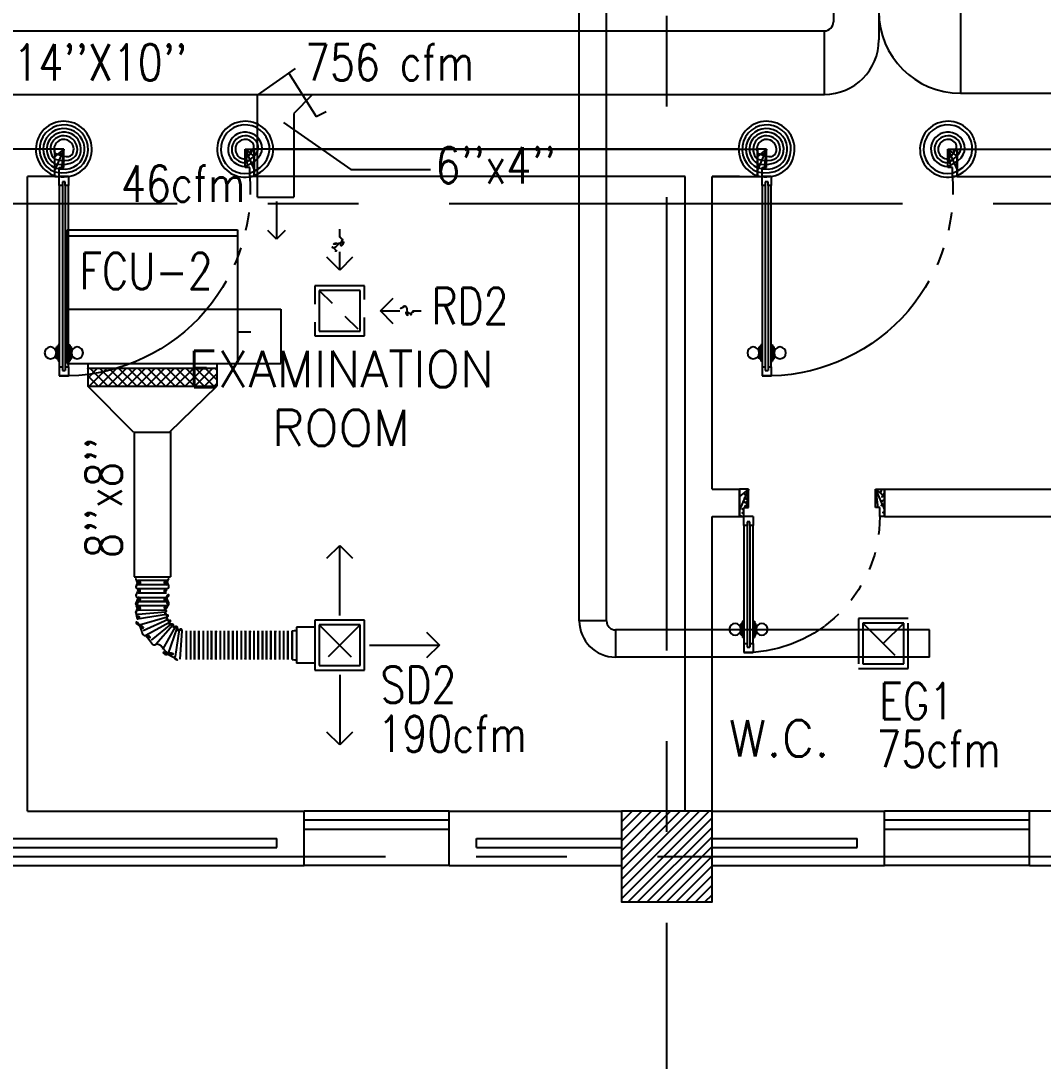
# Model space of a CAD drawing. Extents: x 417866230.2 to 417866327.8, y 43498045.5 to 43498135.4.
# Drawn here: x 417866263.43 to 417866269.07, y 43498061.97 to 43498067.71 of the extents above; entities that cross this region are included whole.
import ezdxf
from ezdxf.enums import TextEntityAlignment as Align

# ---------------------------------------------------------------- set-up
doc = ezdxf.new("R2010")
doc.units = 0
doc.header["$MEASUREMENT"] = 0
doc.linetypes.add('CENTERX2', pattern=[4, 2.5, -0.5, 0.5, -0.5])
doc.linetypes.add('HIDDEN', pattern=[0.375, 0.25, -0.125])
doc.layers.get('0').update_dxf_attribs({"linetype": 'CONTINUOUS'})
for name, color, linetype in [('AXES', 11, 'CENTERX2'), ('COL', 9, 'CONTINUOUS'), ('DOOR', 9, 'CONTINUOUS'), ('DUCT', 6, 'CONTINUOUS'), ('EXDUCT', 10, 'CONTINUOUS'), ('FCU', 6, 'CONTINUOUS'), ('HAT', 12, 'CONTINUOUS'), ('INSUL', 9, 'CONTINUOUS'), ('M-AC-FLEX', 3, 'CONTINUOUS'), ('M-EGU.', 2, 'CONTINUOUS'), ('RM-NAME', 9, 'CONTINUOUS'), ('SCD', 2, 'CONTINUOUS'), ('WALL', 4, 'CONTINUOUS'), ('WIN', 9, 'CONTINUOUS')]:
    doc.layers.add(name, color=color, linetype=linetype)
doc.styles.add('ROMANS', font='ROMANS.shx', dxfattribs={"width": 0.6})

# ---------------------------------------------------------------- blocks, each defined once
blk = doc.blocks.new('*X100')
at = {"color": 0}
for p, q in [((49339.2, 10678.2), (49822.1, 11161)), ((49339.2, 10731.2), (49769, 11161)), ((49339.2, 10784.2), (49716, 11161)), ((49339.2, 10837.3), (49663, 11161)), ((49339.2, 10890.3), (49609.9, 11161)), ((49339.2, 10943.3), (49556.9, 11161)), ((49339.2, 10996.4), (49503.9, 11161)), ((49339.2, 11049.4), (49450.8, 11161)), ((49339.2, 11102.4), (49397.8, 11161)), ((49339.2, 11155.5), (49344.8, 11161)), ((49375.1, 10661), (49839.2, 11125.1)), ((49428.1, 10661), (49839.2, 11072.1)), ((49481.2, 10661), (49839.2, 11019.1)), ((49534.2, 10661), (49839.2, 10966)), ((49587.2, 10661), (49839.2, 10913)), ((49640.3, 10661), (49839.2, 10860)), ((49693.3, 10661), (49839.2, 10806.9)), ((49746.3, 10661), (49839.2, 10753.9)), ((49799.4, 10661), (49839.2, 10700.9))]:
    blk.add_line(p, q, dxfattribs=at)
blk = doc.blocks.new('COL50')
at = {"layer": 'COL'}
blk.add_lwpolyline([(-250, 250), (-250, -250), (250, -250), (250, 250)], close=True, dxfattribs=at)
blk = doc.blocks.new('RM1')
at = {"layer": 'RM-NAME', "style": 'ROMANS'}
for tag, p in [('ROOMNAME1', (0, 323.8)), ('ROOMNAME2', (0, 0))]:
    blk.add_attdef(tag, text='', height=200, dxfattribs=at).set_placement(p, align=Align.MIDDLE)
blk = doc.blocks.new('A$C74DC60CF')
at = {"layer": 'DOOR', "color": 0, "linetype": 'ByBlock'}
for p, q in [((80.9, 1200), (80.9, 1250)), ((130.9, 1250), (80.9, 1250)), ((80.9, 1250), (130.9, 1250)), ((97.9, 1200), (97.9, 1220)), ((97.9, 1220), (113.9, 1220)), ((113.9, 1200), (113.9, 1220)), ((130.9, 1200), (130.9, 1250)), ((64.7, 1155), (64.7, 1090.2)), ((73.7, 1155), (64.7, 1155)), ((73.7, 1077.6), (73.7, 1167.6)), ((80.9, 1167.6), (73.7, 1167.6)), ((73.7, 1155), (73.7, 1090.2)), ((80.9, 1200), (97.9, 1200)), ((113.9, 1200), (130.9, 1200)), ((130.9, 1167.6), (138.1, 1167.6)), ((138.1, 1077.6), (138.1, 1167.6)), ((138.1, 1155), (138.1, 1090.2)), ((138.1, 1155), (147.1, 1155)), ((147.1, 1155), (147.1, 1090.2)), ((73.7, 1090.2), (64.7, 1090.2)), ((138.1, 1090.2), (147.1, 1090.2)), ((80.9, 1077.6), (73.7, 1077.6)), ((130.9, 1077.6), (138.1, 1077.6)), ((97.9, 200), (80.9, 200)), ((80.9, 200), (80.9, 150)), ((97.9, 180), (97.9, 200)), ((113.9, 180), (97.9, 180)), ((130.9, 200), (113.9, 200)), ((113.9, 200), (113.9, 180)), ((130.9, 150), (130.9, 200)), ((55.9, 150), (55.9, 0)), ((55.9, 150), (80.9, 150)), ((130.9, 150), (80.9, 150)), ((80.9, 150), (80.9, 100)), ((1130.9, 150), (1130.9, 100)), ((1155.9, 150), (1130.9, 150)), ((1155.9, 150), (1155.9, 0)), ((1155.9, 0), (1155.9, 150)), ((80.9, 100), (105.9, 100)), ((105.9, 100), (105.9, 0)), ((1130.9, 100), (1105.9, 100)), ((1105.9, 100), (1105.9, 0)), ((105.9, 0), (55.9, 0)), ((1105.9, 0), (1155.9, 0))]:
    blk.add_line(p, q, dxfattribs=at)
at = {"layer": 'DOOR', "linetype": 'ByBlock'}
for p, q in [((80.9, 200), (80.9, 1200)), ((97.9, 200), (97.9, 1200)), ((113.9, 200), (113.9, 1200)), ((130.9, 1200), (130.9, 200))]:
    blk.add_line(p, q, dxfattribs=at)
at = {"layer": 'DOOR', "color": 9, "linetype": 'ByBlock'}
for p, q in [((105.9, 0), (55.9, 113.7)), ((105.9, 0), (92.6, 100)), ((1105.9, 0), (1155.9, 113.7)), ((1105.9, 0), (1119.3, 100)), ((105.9, 0), (55.9, 40.1)), ((1105.9, 0), (1155.9, 40.1))]:
    blk.add_line(p, q, dxfattribs=at)
at = {"layer": 'DOOR', "color": 0, "linetype": 'ByBlock'}
for centre in [(32.4, 1122.6), (179.5, 1122.6)]:
    blk.add_circle(centre, 32.4, dxfattribs=at)
at = {"layer": 'DOOR', "linetype": 'HIDDEN', "ltscale": 0.5}
blk.add_arc((105.9, 222.7), 1027.6, 355.9414, 91.39409, dxfattribs=at)
at = {"layer": 'DOOR', "color": 9, "linetype": 'ByBlock'}
for centre, radius, start, end in [((105.9, 0), 154.4, 103.71423, 108.89471), ((105.9, 0), 134.4, 100.71998, 111.84015), ((1105.9, 0), 134.4, 68.15985, 79.28002), ((1105.9, 0), 154.4, 71.10529, 76.28577), ((105.9, 0), 114.4, 102.62257, 115.91616), ((105.9, 0), 94.4, 90, 121.98181), ((105.9, 0), 74.4, 90, 132.22357), ((1105.9, 0), 94.4, 58.01819, 90), ((1105.9, 0), 74.4, 47.77643, 90), ((105.9, 0), 54.4, 90, 156.79262), ((105.9, 0), 34.4, 90, 180), ((105.9, 0), 14.4, 90, 180), ((1105.9, 0), 54.4, 23.20738, 90), ((1105.9, 0), 34.4, 0, 90), ((1105.9, 0), 14.4, 0, 90)]:
    blk.add_arc(centre, radius, start, end, dxfattribs=at)
blk = doc.blocks.new('DOOR80')
at = {"layer": 'DOOR', "color": 7, "linetype": 'ByBlock'}
for p, q in [((-150, 800), (0, 800)), ((-150, 800), (-150, 775)), ((0, 800), (-150, 800)), ((-150, 775), (-100, 775)), ((0, 750), (-113.7, 800)), ((-100, 775), (-100, 750)), ((0, 750), (-100, 763.4)), ((-100, 750), (0, 750)), ((0, 750), (-40.1, 800)), ((0, 750), (0, 800)), ((-849.6, 75), (-899.6, 75)), ((-899.6, 75), (-899.6, 25)), ((-899.6, 25), (-899.6, 75)), ((-849.6, 58), (-869.6, 58)), ((-869.6, 42), (-869.6, 58)), ((-849.6, 58), (-849.6, 75)), ((-727.2, 82.2), (-817.2, 82.2)), ((-817.2, 75), (-817.2, 82.2)), ((-804.6, 91.2), (-739.8, 91.2)), ((-804.6, 82.2), (-804.6, 91.2)), ((-804.6, 82.2), (-739.8, 82.2)), ((-739.8, 82.2), (-739.8, 91.2)), ((-727.2, 75), (-727.2, 82.2)), ((-150, 75), (-200, 75)), ((-200, 75), (-200, 58)), ((-200, 58), (-180, 58)), ((-180, 58), (-180, 42)), ((-150, 75), (-150, 25)), ((-849.6, 25), (-899.6, 25)), ((-849.6, 42), (-869.6, 42)), ((-849.6, 25), (-849.6, 42)), ((-817.2, 25), (-817.2, 17.8)), ((-727.2, 17.8), (-817.2, 17.8)), ((-804.6, 17.8), (-739.8, 17.8)), ((-804.6, 17.8), (-804.6, 8.8)), ((-804.6, 8.8), (-739.8, 8.8)), ((-739.8, 17.8), (-739.8, 8.8)), ((-727.2, 25), (-727.2, 17.8)), ((-180, 42), (-200, 42)), ((-200, 42), (-200, 25)), ((-200, 25), (-150, 25)), ((-150, 25), (-100, 25)), ((-150, 0), (-150, 25)), ((0, 0), (-150, 0)), ((0, 50), (-113.7, 0)), ((-100, 25), (-100, 50)), ((0, 50), (-100, 36.6)), ((-100, 50), (0, 50)), ((0, 50), (-40.1, 0)), ((0, 50), (0, 0))]:
    blk.add_line(p, q, dxfattribs=at)
at = {"layer": 'DOOR', "linetype": 'ByBlock'}
for p, q in [((-849.6, 75), (-200, 75)), ((-200, 58), (-849.6, 58)), ((-200, 42), (-849.6, 42)), ((-200, 25), (-849.6, 25))]:
    blk.add_line(p, q, dxfattribs=at)
at = {"layer": 'DOOR', "color": 7, "linetype": 'ByBlock'}
for centre in [(-772.2, 123.5), (-772.2, -23.5)]:
    blk.add_circle(centre, 32.4, dxfattribs=at)
at = {"layer": 'DOOR', "linetype": 'HIDDEN', "ltscale": 0.5}
blk.add_arc((-149.1, 22.7), 752.3, 90.06946, 176.0204, dxfattribs=at)
at = {"layer": 'DOOR', "color": 7, "linetype": 'ByBlock'}
for centre, radius, start, end in [((0, 750), 154.4, 161.10529, 166.28577), ((0, 750), 134.4, 158.15985, 169.28002), ((0, 750), 94.4, 148.01819, 180), ((0, 750), 74.4, 137.77643, 180), ((0, 750), 54.4, 113.20738, 180), ((0, 750), 34.4, 90, 180), ((0, 750), 14.4, 90, 180), ((0, 50), 154.4, 193.71423, 198.89471), ((0, 50), 134.4, 190.71998, 201.84015), ((0, 50), 114.4, 192.62257, 205.91616), ((0, 50), 94.4, 180, 211.98181), ((0, 50), 74.4, 180, 222.22357), ((0, 50), 54.4, 180, 246.79262), ((0, 50), 34.4, 180, 270), ((0, 50), 14.4, 180, 270)]:
    blk.add_arc(centre, radius, start, end, dxfattribs=at)
blk = doc.blocks.new('9RCD')
at = {"color": 2}
blk.add_line((0, 407), (0, 450), dxfattribs=at)
at = {"layer": 'M-EGU.'}
for p, q in [((0, 225), (-70.7, 295.7)), ((0, 225), (0, 331.9)), ((70.7, 295.7), (0, 225)), ((-295.7, 70.7), (-225, 0)), ((112.5, 112.5), (-112.5, 112.5)), ((-112.5, 112.5), (-112.5, -112.5)), ((112.5, -112.5), (112.5, 112.5)), ((-225, 0), (-326.1, 0)), ((-225, 0), (-295.7, -70.7)), ((-112.5, -112.5), (112.5, -112.5))]:
    blk.add_line(p, q, dxfattribs=at)
at = {"layer": 'M-EGU.', "linetype": 'HIDDEN'}
for p, q in [((137.5, 137.5), (-137.5, 137.5)), ((-137.5, 137.5), (-137.5, -137.5)), ((137.5, -137.5), (137.5, 137.5)), ((-112.5, -112.5), (112.5, 112.5)), ((-137.5, -137.5), (137.5, -137.5))]:
    blk.add_line(p, q, dxfattribs=at)
at = {"layer": 'M-EGU.', "color": 2}
blk.add_line((-405.7, 0), (-450, 0), dxfattribs=at)
blk.add_lwpolyline([(0, 407, -0.187862), (18.4, 395.6, -0.202645), (23.4, 376.1, -0.616915), (-1.7, 368, 0.668708), (-25.3, 358.4, 0.194285), (-18.2, 340.4, 0.186051), (0, 331.9)], format="xyb", dxfattribs=at)
at = {"layer": 'M-EGU.'}
blk.add_lwpolyline([(-405.7, 0, -0.1324), (-394.5, 16.1, -0.15664), (-379.1, 22.4, -0.736612), (-366.5, -9, 0.774232), (-352.6, -39.4, 0.203349), (-331.5, -25.7, 0.193808), (-326.1, 0)], format="xyb", dxfattribs=at)
blk = doc.blocks.new('*X118')
at = {"color": 0}
for p, q in [((23911.7, -1650.2), (23966, -1595.9)), ((23911.7, -1597.2), (23912.9, -1595.9)), ((23919, -1695.9), (24019, -1595.9)), ((24022.8, -1695.9), (23922.8, -1595.9)), ((23972, -1695.9), (24072, -1595.9)), ((24075.9, -1695.9), (23975.9, -1595.9)), ((24025.1, -1695.9), (24125.1, -1595.9)), ((24128.9, -1695.9), (24028.9, -1595.9)), ((24078.1, -1695.9), (24178.1, -1595.9)), ((24181.9, -1695.9), (24081.9, -1595.9)), ((24131.1, -1695.9), (24231.1, -1595.9)), ((24235, -1695.9), (24135, -1595.9)), ((24184.2, -1695.9), (24284.2, -1595.9)), ((24288, -1695.9), (24188, -1595.9)), ((24237.2, -1695.9), (24337.2, -1595.9)), ((24341, -1695.9), (24241, -1595.9)), ((24290.2, -1695.9), (24390.2, -1595.9)), ((24394.1, -1695.9), (24294.1, -1595.9)), ((24343.3, -1695.9), (24443.3, -1595.9)), ((24447.1, -1695.9), (24347.1, -1595.9)), ((24396.3, -1695.9), (24496.3, -1595.9)), ((24500.1, -1695.9), (24400.1, -1595.9)), ((24449.3, -1695.9), (24549.3, -1595.9)), ((24553.2, -1695.9), (24453.2, -1595.9)), ((24502.4, -1695.9), (24602.4, -1595.9)), ((24606.2, -1695.9), (24506.2, -1595.9)), ((24623.7, -1660.4), (24559.2, -1595.9)), ((24623.7, -1607.4), (24612.3, -1595.9)), ((23969.8, -1695.9), (23911.7, -1637.8)), ((24555.4, -1695.9), (24623.7, -1627.6)), ((23916.8, -1695.9), (23911.7, -1690.9)), ((24608.4, -1695.9), (24623.7, -1680.7))]:
    blk.add_line(p, q, dxfattribs=at)
blk = doc.blocks.new('WAP12')
at = {"color": 6}
for p, q in [((-558.8, 528.5), (381.2, 528.5)), ((-558.8, 528.5), (-558.8, -208.5)), ((381.2, 528.5), (381.2, -208.5)), ((-558.8, 91.5), (381.2, 91.5)), ((-558.8, -208.5), (381.2, -208.5))]:
    blk.add_line(p, q, dxfattribs=at)
at = {"color": 3}
for p, q in [((-558.8, 496.5), (381.2, 496.5)), ((381.2, 91.5), (619.2, 91.5)), ((619.2, 91.5), (619.2, -208.5)), ((381.2, -33.5), (454.5, -33.5)), ((-444.8, -208.5), (-444.8, -333.5)), ((267.2, -208.5), (267.2, -333.5)), ((381.2, -208.5), (619.2, -208.5)), ((-444.8, -233.5), (267.2, -233.5)), ((-444.8, -333.5), (267.2, -333.5))]:
    blk.add_line(p, q, dxfattribs=at)
at = {"color": 11}
blk.add_blockref('*X118', (-24356.5, 1362.4), dxfattribs=at)

msp = doc.modelspace()

# ---------------------------------------------------------------- linework, layer by layer
at = {"layer": 'AXES'}
for p, q in [((417866266.9969, 43498056.2378), (417866266.9969, 43498134.7153)), ((417866241.7969, 43498066.7021), (417866300.0369, 43498066.7021)), ((417866230.9454, 43498063.1021), (417866301.2369, 43498063.1021))]:
    msp.add_line(p, q, dxfattribs=at)
at = {"layer": 'DUCT'}
for p, q in [((417866267.9154, 43498081.8569), (417866267.9154, 43498067.7049)), ((417866268.1654, 43498067.9108), (417866268.1654, 43498067.6049)), ((417866268.6154, 43498067.8608), (417866268.6154, 43498067.3108)), ((417866243.6822, 43498067.6549), (417866267.8654, 43498067.6549)), ((417866267.8654, 43498067.3049), (417866267.8654, 43498067.6549)), ((417866264.7391, 43498067.3), (417866264.949, 43498067.447)), ((417866264.9122, 43498067.4212), (417866265.0624, 43498067.1819)), ((417866268.6154, 43498067.3108), (417866298.7033, 43498067.3108)), ((417866256.193, 43498067.3049), (417866267.8654, 43498067.3049)), ((417866264.7391, 43498066.7379), (417866264.7391, 43498067.3)), ((417866265.0391, 43498067.3), (417866264.9391, 43498067.2)), ((417866264.9391, 43498067.2), (417866264.9391, 43498066.7379)), ((417866265.0624, 43498067.1819), (417866265.1188, 43498067.2107)), ((417866265.0624, 43498067.1819), (417866265.0624, 43498067.1819))]:
    msp.add_line(p, q, dxfattribs=at)
at = {"layer": 'DUCT', "color": 4, "linetype": 'Continuous'}
for p, q in [((417866264.8824, 43498067.1503), (417866265.255, 43498066.8913)), ((417866265.255, 43498066.8913), (417866265.6931, 43498066.8913))]:
    msp.add_line(p, q, dxfattribs=at)
at = {"layer": 'DUCT', "linetype": 'Continuous'}
for p, q in [((417866264.7391, 43498066.7379), (417866264.9391, 43498066.7379)), ((417866264.0549, 43498065.4418), (417866263.8034, 43498065.6951)), ((417866264.2549, 43498065.4418), (417866264.5154, 43498065.6951)), ((417866264.0549, 43498065.4418), (417866264.2549, 43498065.4418)), ((417866264.0594, 43498065.4418), (417866264.0594, 43498064.6438)), ((417866264.2594, 43498065.4461), (417866264.2594, 43498064.6438)), ((417866264.0594, 43498064.6438), (417866264.2594, 43498064.6438))]:
    msp.add_line(p, q, dxfattribs=at)
at = {"layer": 'DUCT'}
for centre, radius, start, end in [((417866268.6154, 43498067.7608), 0.45, 180, 270), ((417866267.8654, 43498067.7049), 0.05, 270, 0), ((417866267.8654, 43498067.6049), 0.3, 270, 0)]:
    msp.add_arc(centre, radius, start, end, dxfattribs=at)
at = {"layer": 'EXDUCT', "linetype": 'Continuous'}
for p, q in [((417866266.514, 43498064.4018), (417866266.514, 43498072.1135)), ((417866266.664, 43498064.4018), (417866266.664, 43498071.9856)), ((417866266.664, 43498064.4018), (417866266.514, 43498064.4018)), ((417866268.1903, 43498064.2773), (417866268.3028, 43498064.3898)), ((417866266.714, 43498064.3518), (417866266.7139, 43498064.2018)), ((417866268.4446, 43498064.3518), (417866266.714, 43498064.3518)), ((417866268.4446, 43498064.2018), (417866268.4446, 43498064.3518)), ((417866268.4446, 43498064.2018), (417866266.7139, 43498064.2018))]:
    msp.add_line(p, q, dxfattribs=at)
for radius in [0.2, 0.05]:
    msp.add_arc((417866266.714, 43498064.4018), radius, 180, 270, dxfattribs=at)
at = {"layer": 'INSUL'}
for p, q in [((417866261.9469, 43498063.2021), (417866264.8469, 43498063.2021)), ((417866264.8469, 43498063.1521), (417866264.8469, 43498063.2021)), ((417866265.9469, 43498063.1521), (417866265.9469, 43498063.2021)), ((417866265.9469, 43498063.2021), (417866266.7469, 43498063.2021)), ((417866267.2469, 43498063.2021), (417866268.0469, 43498063.2021)), ((417866268.0469, 43498063.1521), (417866268.0469, 43498063.2021)), ((417866261.9469, 43498063.1521), (417866264.8469, 43498063.1521)), ((417866265.9469, 43498063.1521), (417866266.7469, 43498063.1521)), ((417866267.2469, 43498063.1521), (417866268.0469, 43498063.1521))]:
    msp.add_line(p, q, dxfattribs=at)
at = {"layer": 'M-AC-FLEX', "color": 11}
for p, q in [((417866264.2379, 43498064.6249), (417866264.0808, 43498064.6249)), ((417866264.2379, 43498064.6249), (417866264.0808, 43498064.6249)), ((417866264.2379, 43498064.6249), (417866264.0808, 43498064.6249)), ((417866264.2379, 43498064.6249), (417866264.0808, 43498064.6249)), ((417866264.2379, 43498064.6014), (417866264.0808, 43498064.6014)), ((417866264.2379, 43498064.6014), (417866264.0808, 43498064.6014)), ((417866264.2379, 43498064.6014), (417866264.0808, 43498064.6014)), ((417866264.2379, 43498064.6014), (417866264.0808, 43498064.6014)), ((417866264.2379, 43498064.578), (417866264.0808, 43498064.578)), ((417866264.2379, 43498064.5545), (417866264.0808, 43498064.5545)), ((417866264.0806, 43498064.5314), (417866264.2377, 43498064.5314)), ((417866264.2377, 43498064.508), (417866264.0806, 43498064.508)), ((417866264.0806, 43498064.508), (417866264.2377, 43498064.508)), ((417866264.2377, 43498064.4845), (417866264.0806, 43498064.4845)), ((417866264.0806, 43498064.4611), (417866264.231, 43498064.4631)), ((417866264.2331, 43498064.45), (417866264.0806, 43498064.4376)), ((417866264.238, 43498064.4377), (417866264.0767, 43498064.4106)), ((417866264.2411, 43498064.4231), (417866264.0881, 43498064.3772)), ((417866264.2465, 43498064.4085), (417866264.1086, 43498064.3477)), ((417866264.2536, 43498064.3933), (417866264.124, 43498064.3212)), ((417866264.262, 43498064.3835), (417866264.154, 43498064.2954)), ((417866264.2732, 43498064.3777), (417866264.1782, 43498064.2719)), ((417866264.2849, 43498064.3695), (417866264.2156, 43498064.2432)), ((417866264.2942, 43498064.3615), (417866264.2458, 43498064.2189)), ((417866264.3071, 43498064.3544), (417866264.285, 43498064.2045)), ((417866264.3226, 43498064.3467), (417866264.3106, 43498064.1904)), ((417866264.3461, 43498064.3467), (417866264.3461, 43498064.1896)), ((417866264.3695, 43498064.3467), (417866264.3695, 43498064.1896)), ((417866264.393, 43498064.3467), (417866264.393, 43498064.1896)), ((417866264.393, 43498064.1894), (417866264.393, 43498064.3465)), ((417866264.416, 43498064.3467), (417866264.416, 43498064.1896)), ((417866264.416, 43498064.1894), (417866264.416, 43498064.3465)), ((417866264.4395, 43498064.3467), (417866264.4395, 43498064.1896)), ((417866264.4395, 43498064.3467), (417866264.4395, 43498064.1896)), ((417866264.463, 43498064.3467), (417866264.463, 43498064.1896)), ((417866264.463, 43498064.3467), (417866264.463, 43498064.1896)), ((417866264.4864, 43498064.3467), (417866264.4864, 43498064.1896)), ((417866264.4864, 43498064.3467), (417866264.4864, 43498064.1896)), ((417866264.4864, 43498064.1894), (417866264.4864, 43498064.3465)), ((417866264.4864, 43498064.1894), (417866264.4864, 43498064.3465)), ((417866264.5095, 43498064.3467), (417866264.5095, 43498064.1896)), ((417866264.5095, 43498064.3467), (417866264.5095, 43498064.1896)), ((417866264.5095, 43498064.1894), (417866264.5095, 43498064.3465)), ((417866264.5095, 43498064.1894), (417866264.5095, 43498064.3465)), ((417866264.5329, 43498064.3467), (417866264.5329, 43498064.1896)), ((417866264.5329, 43498064.3467), (417866264.5329, 43498064.1896)), ((417866264.5564, 43498064.3467), (417866264.5564, 43498064.1896)), ((417866264.5564, 43498064.3467), (417866264.5564, 43498064.1896)), ((417866264.5799, 43498064.3467), (417866264.5799, 43498064.1896)), ((417866264.5799, 43498064.3467), (417866264.5799, 43498064.1896)), ((417866264.5799, 43498064.1894), (417866264.5799, 43498064.3465)), ((417866264.5799, 43498064.1894), (417866264.5799, 43498064.3465)), ((417866264.6029, 43498064.3467), (417866264.6029, 43498064.1896)), ((417866264.6029, 43498064.3467), (417866264.6029, 43498064.1896)), ((417866264.6029, 43498064.1894), (417866264.6029, 43498064.3465)), ((417866264.6029, 43498064.1894), (417866264.6029, 43498064.3465)), ((417866264.6264, 43498064.3467), (417866264.6264, 43498064.1896)), ((417866264.6264, 43498064.3467), (417866264.6264, 43498064.1896)), ((417866264.6498, 43498064.3467), (417866264.6498, 43498064.1896)), ((417866264.6498, 43498064.3467), (417866264.6498, 43498064.1896)), ((417866264.6733, 43498064.3467), (417866264.6733, 43498064.1896)), ((417866264.6733, 43498064.3467), (417866264.6733, 43498064.1896)), ((417866264.6733, 43498064.1894), (417866264.6733, 43498064.3465)), ((417866264.6733, 43498064.1894), (417866264.6733, 43498064.3465)), ((417866264.6964, 43498064.3467), (417866264.6964, 43498064.1896)), ((417866264.6964, 43498064.3467), (417866264.6964, 43498064.1896)), ((417866264.6964, 43498064.1894), (417866264.6964, 43498064.3465)), ((417866264.6964, 43498064.1894), (417866264.6964, 43498064.3465)), ((417866264.7198, 43498064.3467), (417866264.7198, 43498064.1896)), ((417866264.7198, 43498064.3467), (417866264.7198, 43498064.1896)), ((417866264.7433, 43498064.3467), (417866264.7433, 43498064.1896)), ((417866264.7433, 43498064.3467), (417866264.7433, 43498064.1896)), ((417866264.7433, 43498064.3467), (417866264.7433, 43498064.1896)), ((417866264.7433, 43498064.1894), (417866264.7433, 43498064.3465)), ((417866264.7667, 43498064.3467), (417866264.7667, 43498064.1896)), ((417866264.7667, 43498064.3467), (417866264.7667, 43498064.1896)), ((417866264.7667, 43498064.3467), (417866264.7667, 43498064.1896)), ((417866264.7668, 43498064.1894), (417866264.7668, 43498064.3465)), ((417866264.7898, 43498064.3467), (417866264.7898, 43498064.1896)), ((417866264.7898, 43498064.1894), (417866264.7898, 43498064.3465)), ((417866264.8137, 43498064.3467), (417866264.8137, 43498064.1896)), ((417866264.8137, 43498064.3467), (417866264.8137, 43498064.1896)), ((417866264.8137, 43498064.1894), (417866264.8137, 43498064.3465)), ((417866264.8137, 43498064.1894), (417866264.8137, 43498064.3465)), ((417866264.8367, 43498064.3467), (417866264.8367, 43498064.1896)), ((417866264.8367, 43498064.3467), (417866264.8367, 43498064.1896)), ((417866264.8367, 43498064.1894), (417866264.8367, 43498064.3465)), ((417866264.8367, 43498064.1894), (417866264.8367, 43498064.3465)), ((417866264.8602, 43498064.3467), (417866264.8602, 43498064.1896)), ((417866264.8602, 43498064.3467), (417866264.8602, 43498064.1896)), ((417866264.8837, 43498064.3467), (417866264.8837, 43498064.1896)), ((417866264.8837, 43498064.3467), (417866264.8837, 43498064.1896)), ((417866264.9071, 43498064.3467), (417866264.9071, 43498064.1896)), ((417866264.9071, 43498064.3467), (417866264.9071, 43498064.1896)), ((417866264.9071, 43498064.1894), (417866264.9071, 43498064.3465)), ((417866264.9071, 43498064.1894), (417866264.9071, 43498064.3465)), ((417866264.9302, 43498064.3467), (417866264.9302, 43498064.1896)), ((417866264.9302, 43498064.3467), (417866264.9302, 43498064.1896)), ((417866264.9302, 43498064.1894), (417866264.9302, 43498064.3465)), ((417866264.9302, 43498064.1894), (417866264.9302, 43498064.3465))]:
    msp.add_line(p, q, dxfattribs=at)
at = {"layer": 'M-AC-FLEX'}
for points in [[(417866264.0808, 43498064.6014, 1), (417866264.0808, 43498064.6249, -0.623356), (417866264.0716, 43498064.6438, -0.623356)], [(417866264.0808, 43498064.6249, -1), (417866264.0808, 43498064.6014, 1), (417866264.0808, 43498064.578, -1), (417866264.0808, 43498064.5545, 1.018005), (417866264.0808, 43498064.5314)], [(417866264.0808, 43498064.6249, -1), (417866264.0808, 43498064.6014, 0.67797), (417866264.0728, 43498064.5812, 0.67797)], [(417866264.0808, 43498064.6014, 1), (417866264.0808, 43498064.6249, -0.204245), (417866264.0724, 43498064.6285, -0.204245)], [(417866264.0724, 43498064.6285, 0.204245), (417866264.0808, 43498064.6249)], [(417866264.0808, 43498064.6014, 1), (417866264.0808, 43498064.6249, -0.204245), (417866264.0724, 43498064.6285, -0.204245)], [(417866264.0724, 43498064.6285, 0.204245), (417866264.0808, 43498064.6249)], [(417866264.0808, 43498064.6249, -1), (417866264.0808, 43498064.6014, 0.204245), (417866264.0724, 43498064.5978, 0.204245)], [(417866264.0808, 43498064.6249, -1), (417866264.0808, 43498064.6014, 0.204245), (417866264.0724, 43498064.5978, 0.204245)], [(417866264.2379, 43498064.6014, -1), (417866264.2379, 43498064.6249, 0.623355), (417866264.2471, 43498064.6438, 0.623355)], [(417866264.2379, 43498064.6014, -1), (417866264.2379, 43498064.6249, 0.204245), (417866264.2463, 43498064.6285, 0.204245)], [(417866264.2379, 43498064.6014, -1), (417866264.2379, 43498064.6249, 0.204245), (417866264.2463, 43498064.6285, 0.204245)], [(417866264.2379, 43498064.6249, 1), (417866264.2379, 43498064.6014, -1), (417866264.2379, 43498064.578, 1), (417866264.2379, 43498064.5545, -0.008922), (417866264.2383, 43498064.5545, -0.008922)], [(417866264.2379, 43498064.6249, 1), (417866264.2379, 43498064.6014, -0.204245), (417866264.2463, 43498064.5978, -0.204245)], [(417866264.2379, 43498064.6249, 1), (417866264.2379, 43498064.6014, -0.204245), (417866264.2463, 43498064.5978, -0.204245)], [(417866264.2379, 43498064.6249, 1), (417866264.2379, 43498064.6014, -0.67797), (417866264.2459, 43498064.5812, -0.67797)], [(417866264.2463, 43498064.6285, -0.204245), (417866264.2379, 43498064.6249)], [(417866264.2463, 43498064.6285, -0.204245), (417866264.2379, 43498064.6249)], [(417866264.0724, 43498064.5978, -0.204245), (417866264.0808, 43498064.6014)], [(417866264.0724, 43498064.5978, -0.204245), (417866264.0808, 43498064.6014)], [(417866264.2377, 43498064.5314, 0.999838), (417866264.2381, 43498064.5545)], [(417866264.2463, 43498064.5978, 0.204245), (417866264.2379, 43498064.6014)], [(417866264.2463, 43498064.5978, 0.204245), (417866264.2379, 43498064.6014)], [(417866264.0806, 43498064.5314, -1), (417866264.0806, 43498064.508, 1), (417866264.0806, 43498064.4845)], [(417866264.0806, 43498064.4611, 1), (417866264.0806, 43498064.4845, -1), (417866264.0806, 43498064.508)], [(417866264.0806, 43498064.508, 1), (417866264.0806, 43498064.4845)], [(417866264.0806, 43498064.4845, -1), (417866264.0806, 43498064.508)], [(417866264.0806, 43498064.508, 1), (417866264.0806, 43498064.5314)], [(417866264.2377, 43498064.5314, 1), (417866264.2377, 43498064.508, -1), (417866264.2377, 43498064.4845)], [(417866264.231, 43498064.4631, -0.736653), (417866264.2377, 43498064.4845, 1), (417866264.2377, 43498064.508)], [(417866264.2377, 43498064.508, -1), (417866264.2377, 43498064.4845)], [(417866264.2381, 43498064.5314, -0.004461), (417866264.2379, 43498064.5314)], [(417866264.0806, 43498064.4845, -1), (417866264.0806, 43498064.4611, 1), (417866264.0806, 43498064.4376)], [(417866264.077, 43498064.4107, 0.575939), (417866264.0806, 43498064.4376, -1), (417866264.0806, 43498064.4611)], [(417866264.0806, 43498064.4845, -0.606794), (417866264.0902, 43498064.4661, -0.606794)], [(417866264.2377, 43498064.4845, 0.606794), (417866264.228, 43498064.4661, 0.606794)], [(417866264.2427, 43498064.424, 0.78893), (417866264.2373, 43498064.4377, -1.030272), (417866264.2331, 43498064.45)], [(417866264.2331, 43498064.45, 0.635837), (417866264.231, 43498064.4631, 0.724161)], [(417866264.0881, 43498064.3772, -0.665042), (417866264.0767, 43498064.4106)], [(417866264.2536, 43498064.3933, 0.850272), (417866264.2496, 43498064.409, -1.072461), (417866264.2427, 43498064.424)], [(417866264.2739, 43498064.379, 0.698197), (417866264.262, 43498064.3835, -1.180405), (417866264.2536, 43498064.3933)], [(417866264.0881, 43498064.3772, -0.652763), (417866264.1086, 43498064.3477, 0.764077), (417866264.124, 43498064.3212, -0.428567), (417866264.154, 43498064.2954, 0.696093), (417866264.1782, 43498064.2719)], [(417866264.2942, 43498064.3615, 1.125229), (417866264.2849, 43498064.3695, -1.12511), (417866264.2739, 43498064.379, -0.893954)], [(417866264.3226, 43498064.3464, 0.879519), (417866264.3071, 43498064.3544, -1.034976), (417866264.2942, 43498064.3615)], [(417866264.3461, 43498064.3467, -0.987495), (417866264.3226, 43498064.3464, -0.606794)], [(417866264.3461, 43498064.3467, -1), (417866264.3695, 43498064.3467)], [(417866264.393, 43498064.3467, -1), (417866264.3695, 43498064.3467, 1), (417866264.3461, 43498064.3467)], [(417866264.3695, 43498064.3467, 1), (417866264.393, 43498064.3467)], [(417866264.393, 43498064.3462, 0.00451), (417866264.393, 43498064.3465, -1.018005), (417866264.416, 43498064.3465)], [(417866264.416, 43498064.3467, 1), (417866264.4395, 43498064.3467, -1), (417866264.463, 43498064.3467)], [(417866264.4395, 43498064.3467, -1), (417866264.416, 43498064.3467)], [(417866264.463, 43498064.3467, 1), (417866264.4395, 43498064.3467)], [(417866264.4395, 43498064.3467, -1), (417866264.463, 43498064.3467)], [(417866264.4864, 43498064.3467, -1), (417866264.463, 43498064.3467, 1), (417866264.4395, 43498064.3467)], [(417866264.463, 43498064.3467, 1), (417866264.4864, 43498064.3467)], [(417866264.4864, 43498064.3467, -0.412332), (417866264.4748, 43498064.3349, -0.412332)], [(417866264.5095, 43498064.3462, -0.00451), (417866264.5095, 43498064.3465, 1.018005), (417866264.4864, 43498064.3465)], [(417866264.4864, 43498064.3462, 0.00451), (417866264.4864, 43498064.3465, -1.018005), (417866264.5095, 43498064.3465)], [(417866264.5095, 43498064.3467, 1), (417866264.5329, 43498064.3467, -1), (417866264.5564, 43498064.3467)], [(417866264.5095, 43498064.3467, 0.412332), (417866264.5211, 43498064.3349, 0.412332)], [(417866264.5329, 43498064.3467, -1), (417866264.5095, 43498064.3467)], [(417866264.5329, 43498064.3467, -1), (417866264.5564, 43498064.3467)], [(417866264.5799, 43498064.3467, -1), (417866264.5564, 43498064.3467, 1), (417866264.5329, 43498064.3467)], [(417866264.5564, 43498064.3467, 1), (417866264.5329, 43498064.3467)], [(417866264.5564, 43498064.3467, 1), (417866264.5799, 43498064.3467)], [(417866264.6029, 43498064.3462, -0.00451), (417866264.6029, 43498064.3465, 1.018005), (417866264.5799, 43498064.3465)], [(417866264.5799, 43498064.3462, 0.00451), (417866264.5799, 43498064.3465, -1.018005), (417866264.6029, 43498064.3465)], [(417866264.6029, 43498064.3467, 1), (417866264.6264, 43498064.3467, -1), (417866264.6498, 43498064.3467)], [(417866264.6264, 43498064.3467, -1), (417866264.6029, 43498064.3467)], [(417866264.6498, 43498064.3467, 1), (417866264.6264, 43498064.3467)], [(417866264.6264, 43498064.3467, -1), (417866264.6498, 43498064.3467)], [(417866264.6733, 43498064.3467, -1), (417866264.6498, 43498064.3467, 1), (417866264.6264, 43498064.3467)], [(417866264.6498, 43498064.3467, 1), (417866264.6733, 43498064.3467)], [(417866264.6733, 43498064.3467, -0.412332), (417866264.6617, 43498064.3349, -0.412332)], [(417866264.6733, 43498064.3462, 0.00451), (417866264.6733, 43498064.3465, -1.018005), (417866264.6964, 43498064.3465)], [(417866264.6964, 43498064.3462, -0.00451), (417866264.6964, 43498064.3465, 1.018005), (417866264.6733, 43498064.3465)], [(417866264.6964, 43498064.3467, 1), (417866264.7198, 43498064.3467, -1), (417866264.7433, 43498064.3467)], [(417866264.7198, 43498064.3467, -1), (417866264.6964, 43498064.3467)], [(417866264.6964, 43498064.3467, 0.412332), (417866264.708, 43498064.3349, 0.412332)], [(417866264.7198, 43498064.3467, -1), (417866264.7433, 43498064.3467)], [(417866264.7667, 43498064.3467, -1), (417866264.7433, 43498064.3467, 1), (417866264.7198, 43498064.3467)], [(417866264.7433, 43498064.3467, 1), (417866264.7198, 43498064.3467)], [(417866264.7202, 43498064.3462, 0.00451), (417866264.7202, 43498064.3465, -1.018005), (417866264.7433, 43498064.3465)], [(417866264.7433, 43498064.3467, 1), (417866264.7667, 43498064.3467, -1), (417866264.7902, 43498064.3467)], [(417866264.7433, 43498064.3467, 1), (417866264.7667, 43498064.3467)], [(417866264.7667, 43498064.3467, -1), (417866264.7433, 43498064.3467)], [(417866264.7902, 43498064.3467, 1), (417866264.7667, 43498064.3467)], [(417866264.7667, 43498064.3467, -1), (417866264.7902, 43498064.3467)], [(417866264.8137, 43498064.3467, -1), (417866264.7902, 43498064.3467, 1), (417866264.7667, 43498064.3467)], [(417866264.7898, 43498064.3462, -0.00451), (417866264.7898, 43498064.3465, 1.018005), (417866264.7668, 43498064.3465)], [(417866264.7902, 43498064.3467, 1), (417866264.8137, 43498064.3467)], [(417866264.8137, 43498064.3467, -0.412332), (417866264.802, 43498064.3349, -0.412332)], [(417866264.8367, 43498064.3462, -0.00451), (417866264.8367, 43498064.3465, 1.018005), (417866264.8137, 43498064.3465)], [(417866264.8137, 43498064.3462, 0.00451), (417866264.8137, 43498064.3465, -1.018005), (417866264.8367, 43498064.3465)], [(417866264.8367, 43498064.3467, 1), (417866264.8602, 43498064.3467, -1), (417866264.8837, 43498064.3467)], [(417866264.8367, 43498064.3467, 0.412332), (417866264.8484, 43498064.3349, 0.412332)], [(417866264.8602, 43498064.3467, -1), (417866264.8367, 43498064.3467)], [(417866264.8602, 43498064.3467, -1), (417866264.8837, 43498064.3467)], [(417866264.9071, 43498064.3467, -1), (417866264.8837, 43498064.3467, 1), (417866264.8602, 43498064.3467)], [(417866264.8837, 43498064.3467, 1), (417866264.8602, 43498064.3467)], [(417866264.8837, 43498064.3467, 1), (417866264.9071, 43498064.3467)], [(417866264.9071, 43498064.3462, 0.00451), (417866264.9071, 43498064.3465, -1.018005), (417866264.9302, 43498064.3465)], [(417866264.9302, 43498064.3462, -0.00451), (417866264.9302, 43498064.3465, 1.018005), (417866264.9071, 43498064.3465)], [(417866264.9302, 43498064.3467, 1), (417866264.9536, 43498064.3467, -0.12762), (417866264.9551, 43498064.3524, -0.12762)], [(417866264.9536, 43498064.3467, -1), (417866264.9302, 43498064.3467)], [(417866264.2458, 43498064.2189, -0.604437), (417866264.2156, 43498064.2432, 0.497993), (417866264.1782, 43498064.2719)], [(417866264.2457, 43498064.2186, -0.562442), (417866264.285, 43498064.2045, 0.803591), (417866264.3106, 43498064.1904)], [(417866264.3106, 43498064.1904, -0.661578), (417866264.3461, 43498064.1896, 1), (417866264.3695, 43498064.1896)], [(417866264.393, 43498064.1896, 1), (417866264.3695, 43498064.1896, -1), (417866264.3461, 43498064.1896)], [(417866264.393, 43498064.1896, 0.999838), (417866264.416, 43498064.1892)], [(417866264.416, 43498064.1896, -0.999838), (417866264.393, 43498064.1892)], [(417866264.393, 43498064.1892, -0.004461), (417866264.393, 43498064.1894)], [(417866264.393, 43498064.1894, 0.008922), (417866264.393, 43498064.189)], [(417866264.416, 43498064.1896, -1), (417866264.4395, 43498064.1896, 1), (417866264.463, 43498064.1896)], [(417866264.416, 43498064.1897, 0.00451), (417866264.416, 43498064.1894, -0.008922), (417866264.416, 43498064.189)], [(417866264.416, 43498064.1892, 0.004461), (417866264.416, 43498064.1894)], [(417866264.4864, 43498064.1896, 1), (417866264.463, 43498064.1896, -1), (417866264.4395, 43498064.1896)], [(417866264.4864, 43498064.1896, 0.412332), (417866264.4748, 43498064.2014, 0.412332)], [(417866264.4864, 43498064.1897, -0.00451), (417866264.4864, 43498064.1894, 0.008922), (417866264.4864, 43498064.189)], [(417866264.5095, 43498064.1896, -0.999838), (417866264.4864, 43498064.1892)], [(417866264.4864, 43498064.1896, 0.999838), (417866264.5095, 43498064.1892)], [(417866264.4864, 43498064.1896, 0.999838), (417866264.5095, 43498064.1892)], [(417866264.5095, 43498064.1896, -0.999838), (417866264.4864, 43498064.1892)], [(417866264.4864, 43498064.1892, -0.004461), (417866264.4864, 43498064.1894)], [(417866264.4864, 43498064.1892, -0.004461), (417866264.4864, 43498064.1894)], [(417866264.4864, 43498064.1894, 0.008922), (417866264.4864, 43498064.189)], [(417866264.5095, 43498064.1896, -0.412332), (417866264.5211, 43498064.2014, -0.412332)], [(417866264.5095, 43498064.1896, -1), (417866264.5329, 43498064.1896, 1), (417866264.5564, 43498064.1896)], [(417866264.5095, 43498064.1897, 0.00451), (417866264.5095, 43498064.1894, -0.008922), (417866264.5095, 43498064.189)], [(417866264.5095, 43498064.1892, 0.004461), (417866264.5095, 43498064.1894)], [(417866264.5095, 43498064.1894, -0.008922), (417866264.5095, 43498064.189)], [(417866264.5095, 43498064.1892, 0.004461), (417866264.5095, 43498064.1894)], [(417866264.5799, 43498064.1896, 1), (417866264.5564, 43498064.1896, -1), (417866264.5329, 43498064.1896)], [(417866264.5799, 43498064.1897, -0.00451), (417866264.5799, 43498064.1894, 0.008922), (417866264.5799, 43498064.189)], [(417866264.6029, 43498064.1896, -0.999838), (417866264.5799, 43498064.1892)], [(417866264.5799, 43498064.1896, 0.999838), (417866264.6029, 43498064.1892)], [(417866264.5799, 43498064.1896, 0.999838), (417866264.6029, 43498064.1892)], [(417866264.6029, 43498064.1896, -0.999838), (417866264.5799, 43498064.1892)], [(417866264.5799, 43498064.1892, -0.004461), (417866264.5799, 43498064.1894)], [(417866264.5799, 43498064.1892, -0.004461), (417866264.5799, 43498064.1894)], [(417866264.5799, 43498064.1894, 0.008922), (417866264.5799, 43498064.189)], [(417866264.6029, 43498064.1896, -1), (417866264.6264, 43498064.1896, 1), (417866264.6498, 43498064.1896)], [(417866264.6029, 43498064.1897, 0.00451), (417866264.6029, 43498064.1894, -0.008922), (417866264.6029, 43498064.189)], [(417866264.6029, 43498064.1892, 0.004461), (417866264.6029, 43498064.1894)], [(417866264.6029, 43498064.1894, -0.008922), (417866264.6029, 43498064.189)], [(417866264.6029, 43498064.1892, 0.004461), (417866264.6029, 43498064.1894)], [(417866264.6733, 43498064.1896, 1), (417866264.6498, 43498064.1896, -1), (417866264.6264, 43498064.1896)], [(417866264.6733, 43498064.1896, 0.412332), (417866264.6617, 43498064.2014, 0.412332)], [(417866264.6733, 43498064.1897, -0.00451), (417866264.6733, 43498064.1894, 0.008922), (417866264.6733, 43498064.189)], [(417866264.6733, 43498064.1896, 0.999838), (417866264.6964, 43498064.1892)], [(417866264.6964, 43498064.1896, -0.999838), (417866264.6733, 43498064.1892)], [(417866264.6964, 43498064.1896, -0.999838), (417866264.6733, 43498064.1892)], [(417866264.6733, 43498064.1896, 0.999838), (417866264.6964, 43498064.1892)], [(417866264.6733, 43498064.1892, -0.004461), (417866264.6733, 43498064.1894)], [(417866264.6733, 43498064.1894, 0.008922), (417866264.6733, 43498064.189)], [(417866264.6733, 43498064.1892, -0.004461), (417866264.6733, 43498064.1894)], [(417866264.6964, 43498064.1896, -1), (417866264.7198, 43498064.1896, 1), (417866264.7433, 43498064.1896)], [(417866264.6964, 43498064.1896, -0.412332), (417866264.708, 43498064.2014, -0.412332)], [(417866264.6964, 43498064.1897, 0.00451), (417866264.6964, 43498064.1894, -0.008922), (417866264.6964, 43498064.189)], [(417866264.6964, 43498064.1892, 0.004461), (417866264.6964, 43498064.1894)], [(417866264.6964, 43498064.1892, 0.004461), (417866264.6964, 43498064.1894)], [(417866264.6964, 43498064.1894, -0.008922), (417866264.6964, 43498064.189)], [(417866264.7667, 43498064.1896, 1), (417866264.7433, 43498064.1896, -1), (417866264.7198, 43498064.1896)], [(417866264.7202, 43498064.1896, 0.999838), (417866264.7433, 43498064.1892)], [(417866264.7433, 43498064.1896, -0.999838), (417866264.7202, 43498064.1892)], [(417866264.7202, 43498064.1892, -0.004461), (417866264.7202, 43498064.1894)], [(417866264.7202, 43498064.1894, 0.008922), (417866264.7202, 43498064.189)], [(417866264.7433, 43498064.1896, -1), (417866264.7667, 43498064.1896, 1), (417866264.7902, 43498064.1896)], [(417866264.7433, 43498064.1897, 0.00451), (417866264.7433, 43498064.1894, -0.008922), (417866264.7433, 43498064.189)], [(417866264.7433, 43498064.1892, 0.004461), (417866264.7433, 43498064.1894)], [(417866264.8137, 43498064.1896, 1), (417866264.7902, 43498064.1896, -1), (417866264.7667, 43498064.1896)], [(417866264.7667, 43498064.1897, -0.00451), (417866264.7668, 43498064.1894, 0.008922), (417866264.7668, 43498064.189)], [(417866264.7898, 43498064.1896, -0.999838), (417866264.7667, 43498064.1892)], [(417866264.7667, 43498064.1896, 0.999838), (417866264.7898, 43498064.1892)], [(417866264.7667, 43498064.1892, -0.004461), (417866264.7668, 43498064.1894)], [(417866264.7898, 43498064.1892, 0.004461), (417866264.7898, 43498064.1894)], [(417866264.7898, 43498064.1894, -0.008922), (417866264.7898, 43498064.189)], [(417866264.8137, 43498064.1896, 0.412332), (417866264.802, 43498064.2014, 0.412332)], [(417866264.8137, 43498064.1897, -0.00451), (417866264.8137, 43498064.1894, 0.008922), (417866264.8137, 43498064.189)], [(417866264.8367, 43498064.1896, -0.999838), (417866264.8137, 43498064.1892)], [(417866264.8137, 43498064.1896, 0.999838), (417866264.8367, 43498064.1892)], [(417866264.8137, 43498064.1896, 0.999838), (417866264.8367, 43498064.1892)], [(417866264.8367, 43498064.1896, -0.999838), (417866264.8137, 43498064.1892)], [(417866264.8137, 43498064.1892, -0.004461), (417866264.8137, 43498064.1894)], [(417866264.8137, 43498064.1892, -0.004461), (417866264.8137, 43498064.1894)], [(417866264.8137, 43498064.1894, 0.008922), (417866264.8137, 43498064.189)], [(417866264.8367, 43498064.1896, -0.412332), (417866264.8484, 43498064.2014, -0.412332)], [(417866264.8367, 43498064.1896, -1), (417866264.8602, 43498064.1896, 1), (417866264.8837, 43498064.1896)], [(417866264.8367, 43498064.1897, 0.00451), (417866264.8367, 43498064.1894, -0.008922), (417866264.8367, 43498064.189)], [(417866264.8367, 43498064.1892, 0.004461), (417866264.8367, 43498064.1894)], [(417866264.8367, 43498064.1894, -0.008922), (417866264.8367, 43498064.189)], [(417866264.8367, 43498064.1892, 0.004461), (417866264.8367, 43498064.1894)], [(417866264.9071, 43498064.1896, 1), (417866264.8837, 43498064.1896, -1), (417866264.8602, 43498064.1896)], [(417866264.9071, 43498064.1897, -0.00451), (417866264.9071, 43498064.1894, 0.008922), (417866264.9071, 43498064.189)], [(417866264.9071, 43498064.1896, 0.999838), (417866264.9302, 43498064.1892)], [(417866264.9302, 43498064.1896, -0.999838), (417866264.9071, 43498064.1892)], [(417866264.9302, 43498064.1896, -0.999838), (417866264.9071, 43498064.1892)], [(417866264.9071, 43498064.1896, 0.999838), (417866264.9302, 43498064.1892)], [(417866264.9071, 43498064.1892, -0.004461), (417866264.9071, 43498064.1894)], [(417866264.9071, 43498064.1894, 0.008922), (417866264.9071, 43498064.189)], [(417866264.9071, 43498064.1892, -0.004461), (417866264.9071, 43498064.1894)], [(417866264.9302, 43498064.1896, -1), (417866264.9536, 43498064.1896, 0.12762), (417866264.9551, 43498064.1839, 0.12762)], [(417866264.9302, 43498064.1897, 0.00451), (417866264.9302, 43498064.1894, -0.008922), (417866264.9302, 43498064.189)], [(417866264.9302, 43498064.1892, 0.004461), (417866264.9302, 43498064.1894)], [(417866264.9302, 43498064.1892, 0.004461), (417866264.9302, 43498064.1894)], [(417866264.9302, 43498064.1894, -0.008922), (417866264.9302, 43498064.189)]]:
    msp.add_lwpolyline(points, format="xyb", dxfattribs=at)
at = {"layer": 'M-EGU.'}
for p, q in [((417866264.844, 43498066.7143), (417866264.844, 43498066.5068)), ((417866264.844, 43498066.5068), (417866264.7969, 43498066.554)), ((417866264.8912, 43498066.554), (417866264.844, 43498066.5068)), ((417866265.1219, 43498064.7472), (417866265.1926, 43498064.8179)), ((417866265.1926, 43498064.8179), (417866265.2633, 43498064.7472)), ((417866265.1926, 43498064.4318), (417866265.1926, 43498064.8179)), ((417866265.3301, 43498064.4054), (417866265.0551, 43498064.4054)), ((417866265.0551, 43498064.4054), (417866265.0551, 43498064.1304)), ((417866265.3301, 43498064.1304), (417866265.3301, 43498064.4054)), ((417866268.3028, 43498064.3898), (417866268.0778, 43498064.3898)), ((417866268.0778, 43498064.3898), (417866268.0778, 43498064.1648)), ((417866268.3028, 43498064.1648), (417866268.3028, 43498064.3898)), ((417866265.0551, 43498064.3679), (417866264.9551, 43498064.3679)), ((417866264.9551, 43498064.3679), (417866264.9551, 43498064.1679)), ((417866265.6719, 43498064.3387), (417866265.7426, 43498064.2679)), ((417866265.3564, 43498064.2679), (417866265.7426, 43498064.2679)), ((417866265.7426, 43498064.2679), (417866265.6719, 43498064.1972)), ((417866265.0551, 43498064.1679), (417866264.9551, 43498064.1679)), ((417866268.0778, 43498064.1648), (417866268.3028, 43498064.1648)), ((417866265.0551, 43498064.1304), (417866265.3301, 43498064.1304)), ((417866265.1926, 43498064.1041), (417866265.1926, 43498063.7179)), ((417866265.1926, 43498063.7179), (417866265.1219, 43498063.7887)), ((417866265.2633, 43498063.7887), (417866265.1926, 43498063.7179))]:
    msp.add_line(p, q, dxfattribs=at)
at = {"layer": 'M-EGU.', "linetype": 'HIDDEN'}
for p, q in [((417866265.3051, 43498064.3804), (417866265.0801, 43498064.3804)), ((417866265.3051, 43498064.3804), (417866265.0801, 43498064.1554)), ((417866265.0801, 43498064.3804), (417866265.3051, 43498064.1554)), ((417866265.0801, 43498064.3804), (417866265.0801, 43498064.1554)), ((417866265.3051, 43498064.1554), (417866265.3051, 43498064.3804)), ((417866268.3278, 43498064.4148), (417866268.0528, 43498064.4148)), ((417866268.0528, 43498064.4148), (417866268.0528, 43498064.1398)), ((417866268.0778, 43498064.3898), (417866268.3028, 43498064.1648)), ((417866268.3278, 43498064.1398), (417866268.3278, 43498064.4148)), ((417866265.0801, 43498064.1554), (417866265.3051, 43498064.1554)), ((417866268.0528, 43498064.1398), (417866268.3278, 43498064.1398))]:
    msp.add_line(p, q, dxfattribs=at)
at = {"layer": 'WALL'}
for p, q in [((417866263.6219, 43498067.0021), (417866263.1719, 43498067.0021)), ((417866263.6219, 43498066.8521), (417866263.6219, 43498067.0021)), ((417866267.3969, 43498067.0021), (417866264.7219, 43498067.0021)), ((417866264.7219, 43498066.8521), (417866264.7219, 43498067.0021)), ((417866264.8219, 43498067.0021), (417866267.4969, 43498067.0021)), ((417866267.4969, 43498067.0021), (417866267.4969, 43498066.8521)), ((417866268.5969, 43498067.0021), (417866274.1969, 43498067.0021)), ((417866268.5969, 43498067.0021), (417866268.5969, 43498066.8521)), ((417866263.4719, 43498063.3521), (417866263.4719, 43498066.8521)), ((417866263.6219, 43498066.8521), (417866263.4719, 43498066.8521)), ((417866267.0969, 43498066.8521), (417866264.7219, 43498066.8521)), ((417866267.0969, 43498063.3521), (417866267.0969, 43498066.8521)), ((417866267.3969, 43498066.8521), (417866267.2469, 43498066.8521)), ((417866267.2469, 43498066.8521), (417866267.4969, 43498066.8521)), ((417866267.2469, 43498065.1271), (417866267.2469, 43498066.8521)), ((417866268.5969, 43498066.8521), (417866269.1469, 43498066.8521)), ((417866267.2469, 43498065.1271), (417866267.3969, 43498065.1271)), ((417866267.3969, 43498064.9771), (417866267.3969, 43498065.1271)), ((417866267.3969, 43498064.9771), (417866267.3969, 43498065.1271)), ((417866268.1969, 43498064.9771), (417866268.1969, 43498065.1271)), ((417866268.1969, 43498064.9771), (417866268.1969, 43498065.1271)), ((417866268.1969, 43498065.1271), (417866269.1469, 43498065.1271)), ((417866267.2469, 43498063.3521), (417866267.2469, 43498064.9771)), ((417866267.2469, 43498064.9771), (417866267.3969, 43498064.9771)), ((417866268.1969, 43498064.9771), (417866269.1469, 43498064.9771)), ((417866263.4719, 43498063.3521), (417866264.9969, 43498063.3521)), ((417866264.9969, 43498063.0521), (417866264.9969, 43498063.3521)), ((417866265.7969, 43498063.0521), (417866265.7969, 43498063.3521)), ((417866265.7969, 43498063.3521), (417866266.7469, 43498063.3521)), ((417866267.2469, 43498063.3521), (417866268.1969, 43498063.3521)), ((417866268.1969, 43498063.0521), (417866268.1969, 43498063.3521)), ((417866268.9969, 43498063.0521), (417866268.9969, 43498063.3521)), ((417866269.1469, 43498063.3521), (417866268.9969, 43498063.3521)), ((417866261.7969, 43498063.0521), (417866264.9969, 43498063.0521)), ((417866265.7969, 43498063.0521), (417866266.7469, 43498063.0521)), ((417866267.2469, 43498063.0521), (417866268.1969, 43498063.0521)), ((417866268.9969, 43498063.0521), (417866272.1469, 43498063.0521))]:
    msp.add_line(p, q, dxfattribs=at)
at = {"layer": 'WIN'}
for p, q in [((417866265.7969, 43498063.3521), (417866264.9969, 43498063.3521)), ((417866268.9969, 43498063.3521), (417866268.1969, 43498063.3521)), ((417866265.7969, 43498063.3021), (417866264.9969, 43498063.3021)), ((417866268.9969, 43498063.3021), (417866268.1969, 43498063.3021)), ((417866265.7969, 43498063.2521), (417866264.9969, 43498063.2521)), ((417866268.9969, 43498063.2521), (417866268.1969, 43498063.2521)), ((417866265.7969, 43498063.0521), (417866264.9969, 43498063.0521)), ((417866268.9969, 43498063.0521), (417866268.1969, 43498063.0521))]:
    msp.add_line(p, q, dxfattribs=at)

# ---------------------------------------------------------------- block references
at = {"layer": 'COL', "xscale": 0.001000000047497451, "yscale": 0.0009999999892897904, "zscale": 0.001}
msp.add_blockref('COL50', (417866266.9969, 43498063.1021), dxfattribs=at)
at = {"layer": 'DOOR', "yscale": 0.0009999999892897904, "zscale": 0.001}
for name, p, xscale, rotation in [('A$C74DC60CF', (417866263.5659, 43498067.0021), -0.001000000047497451, 180), ('A$C74DC60CF', (417866267.4409, 43498067.0021), -0.001000000047497451, 180), ('DOOR80', (417866267.3969, 43498065.1271), -0.0009999999892897904, 270)]:
    msp.add_blockref(name, p, dxfattribs=dict(at, xscale=xscale, rotation=rotation))
at = {"layer": 'FCU', "linetype": 'Continuous', "xscale": 0.001, "yscale": 0.001, "zscale": 0.001}
msp.add_blockref('WAP12', (417866264.2482, 43498066.0286), dxfattribs=at)
at = {"layer": 'HAT'}
ref = msp.add_blockref('RM1', (417866265.1999, 43498065.4661), dxfattribs=dict(at, xscale=0.001000000047497451, yscale=0.0009999999892897904, zscale=0.001))
ref.add_attrib('ROOMNAME2', 'ROOM', dxfattribs={"layer": 'RM-NAME', "height": 0.2, "style": 'ROMANS'}).set_placement((417866265.1999, 43498065.4661), align=Align.MIDDLE)
ref.add_attrib('ROOMNAME1', 'EXAMINATION', dxfattribs={"layer": 'RM-NAME', "height": 0.2, "style": 'ROMANS'}).set_placement((417866265.1999, 43498065.7899), align=Align.MIDDLE)
ref = msp.add_blockref('RM1', (417866267.617, 43498063.7536), dxfattribs=dict(at, xscale=-0.001000000047497451, yscale=0.0009999999892897904, zscale=0.001, rotation=180))
ref.add_attrib('ROOMNAME2', 'W.C.', dxfattribs={"layer": 'RM-NAME', "height": 0.2, "style": 'ROMANS'}).set_placement((417866267.617, 43498063.7536), align=Align.MIDDLE)
at = {"layer": 'HAT', "xscale": 0.001000000047497451, "yscale": 0.0009999999892897904, "zscale": 0.001}
msp.add_blockref('*X100', (417866217.4076, 43498052.1911), dxfattribs=at)
at = {"layer": 'M-EGU.', "xscale": 0.001, "yscale": 0.001, "zscale": 0.001, "rotation": 270}
msp.add_blockref('9RCD', (417866265.1926, 43498066.1111), dxfattribs=at)

# ---------------------------------------------------------------- texts
at = {"layer": 'SCD', "style": 'ROMANS', "width": 0.8}
for s, p in [("FAD 14''X10''", (417866262.8931, 43498067.3814)), ('756 cfm', (417866265.0023, 43498067.3814)), ("6''x4''", (417866265.7211, 43498066.8139)), ('46cfm', (417866263.9874, 43498066.7128)), ('FCU-2', (417866263.7587, 43498066.2303)), ('RD2', (417866265.6982, 43498066.0383)), ('SD2', (417866265.4179, 43498063.9497)), ('EG1', (417866268.1684, 43498063.8595)), ('190cfm', (417866265.4022, 43498063.679)), ('75cfm', (417866268.1527, 43498063.5958))]:
    msp.add_text(s, height=0.2, dxfattribs=at).set_placement(p)
msp.add_text("8''x8''", height=0.2, rotation=90, dxfattribs=at).set_placement((417866263.992, 43498064.7485))

doc.saveas('drawing.dxf')
